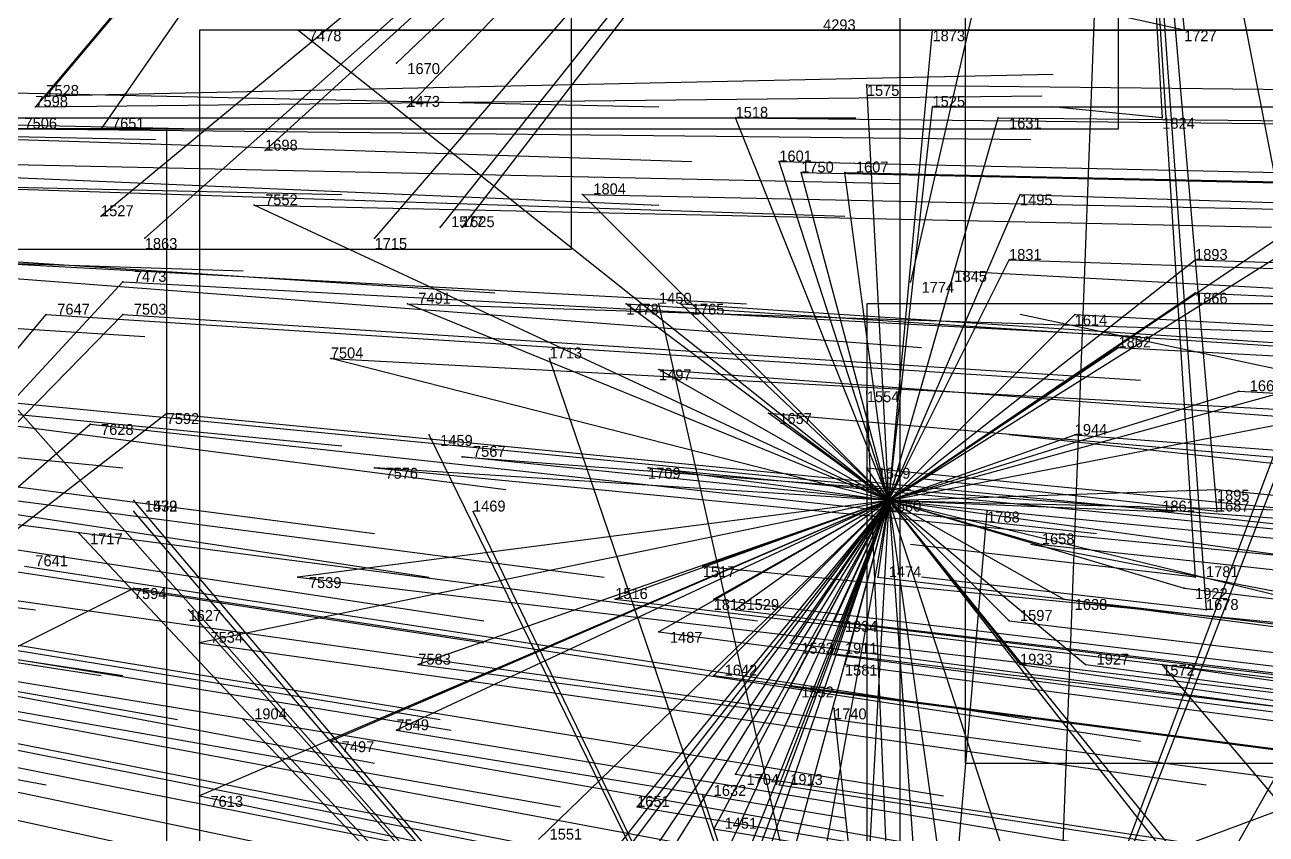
# Model space of a CAD drawing. Extents: x -0.5 to 0.59, y -0.5 to 0.59.
# Drawn here: x 0.327 to 0.4405, y -0.0695 to 0.0045 of the extents above; entities that cross this region are included whole.
import ezdxf

# ---------------------------------------------------------------- set-up
doc = ezdxf.new("R2010")
doc.units = 0
for name, color, linetype in [('Clients', 3, 'CONTINUOUS'), ('Facilities', 3, 'CONTINUOUS'), ('Facilities_lines', 3, 'CONTINUOUS'), ('Min_max_boxes', 1, 'CONTINUOUS'), ('Normals', 1, 'CONTINUOUS'), ('Source_points', 5, 'CONTINUOUS'), ('Text', 3, 'CONTINUOUS')]:
    doc.layers.add(name, color=color, linetype=linetype)

msp = doc.modelspace()

# ---------------------------------------------------------------- linework, layer by layer
at = {"layer": 'Clients', "color": 5}
for p in [(0.352, 0.004, -0.881), (0.41, 0.004, -1.024), (0.433, 0.004, -1.25), (0.361, 0.001, -1.25), (0.404, -0.001, -1.009), (0.329, -0.002, -0.822), (0.328, -0.003, -0.819), (0.362, -0.003, -1.25), (0.41, -0.003, -1.025), (0.392, -0.004, -0.979), (0.416, -0.004, -1.041), (0.431, -0.004, -1.25), (0.334, -0.005, -0.836), (0.349, -0.007, -1.25), (0.396, -0.008, -0.989), (0.398, -0.009, -0.994), (0.402, -0.009, -1.006), (0.378, -0.011, -0.945), (0.418, -0.011, -1.045), (0.348, -0.012, -0.871), (0.334, -0.013, -1.25), (0.365, -0.014, -1.25), (0.367, -0.014, -1.25), (0.338, -0.015, -1.25), (0.359, -0.015, -1.25), (0.417, -0.017, -1.043), (0.434, -0.017, -1.086), (0.412, -0.018, -1.031), (0.336, -0.019, -0.841), (0.408, -0.019, -1.25), (0.434, -0.02, -1.086), (0.362, -0.021, -0.907), (0.382, -0.021, -0.955), (0.385, -0.021, -1.25), (0.387, -0.021, -0.97), (0.329, -0.022, -0.825), (0.336, -0.022, -0.842), (0.423, -0.022, -1.058), (0.355, -0.026, -0.89), (0.375, -0.026, -1.25), (0.427, -0.025, -1.068), (0.385, -0.027, -0.964), (0.404, -0.029, -1.25), (0.438, -0.029, -1.098), (0.34, -0.031, -0.853), (0.395, -0.031, -0.991), (0.333, -0.032, -0.836), (0.364, -0.033, -1.25), (0.423, -0.033, -1.06), (0.367, -0.035, -0.922), (0.359, -0.036, -0.903), (0.384, -0.036, -0.964), (0.404, -0.036, -1.015), (0.436, -0.038, -1.093), (0.337, -0.039, -1.25), (0.337, -0.04, -1.25), (0.368, -0.04, -1.25), (0.415, -0.04, -1.25), (0.431, -0.04, -1.082), (0.436, -0.04, -1.25), (0.332, -0.042, -1.25), (0.42, -0.043, -1.055), (0.389, -0.045, -0.979), (0.352, -0.046, -0.888), (0.405, -0.046, -1.02), (0.434, -0.046, -1.25), (0.337, -0.047, -0.85), (0.433, -0.047, -1.089), (0.381, -0.048, -0.959), (0.39, -0.048, -0.982), (0.422, -0.048, -1.063), (0.342, -0.049, -1.25), (0.392, -0.049, -0.988), (0.435, -0.049, -1.25), (0.385, -0.051, -0.972), (0.401, -0.05, -1.011), (0.417, -0.05, -1.05), (0.343, -0.052, -0.868), (0.397, -0.052, -1.002), (0.401, -0.053, -1.011), (0.363, -0.054, -0.917), (0.402, -0.054, -1.013), (0.418, -0.054, -1.053), (0.424, -0.054, -1.069), (0.431, -0.054, -1.085), (0.39, -0.055, -0.985), (0.397, -0.056, -1.003), (0.347, -0.059, -1.25), (0.401, -0.058, -1.25), (0.361, -0.06, -0.915), (0.355, -0.061, -0.901), (0.392, -0.064, -0.994), (0.396, -0.065, -1.004), (0.343, -0.066, -0.874), (0.389, -0.066, -1.25), (0.383, -0.067, -0.971), (0.39, -0.069, -0.991)]:
    msp.add_point(p, dxfattribs=at)
at = {"layer": 'Facilities', "color": 3}
msp.add_point((0.406, -0.039, -1.018), dxfattribs=at)
at = {"layer": 'Facilities_lines', "color": 3}
for p, q in [((0.427, 0.064, -1.25), (0.334, -0.013, -1.25)), ((0.427, 0.064, -1.25), (0.338, -0.015, -1.25)), ((0.427, 0.064, -1.25), (0.349, -0.007, -1.25)), ((0.427, 0.064, -1.25), (0.359, -0.015, -1.25)), ((0.427, 0.064, -1.25), (0.361, 0.001, -1.25)), ((0.427, 0.064, -1.25), (0.362, -0.003, -1.25)), ((0.427, 0.064, -1.25), (0.365, -0.014, -1.25)), ((0.427, 0.064, -1.25), (0.367, -0.014, -1.25)), ((0.427, 0.064, -1.25), (0.408, -0.019, -1.25)), ((0.427, 0.064, -1.25), (0.421, -0.095, -1.25)), ((0.427, 0.064, -1.25), (0.462, -0.116, -1.25)), ((0.427, 0.064, -1.25), (0.435, -0.049, -1.25)), ((0.427, 0.064, -1.25), (0.436, -0.04, -1.25)), ((0.427, 0.064, -1.25), (0.434, -0.046, -1.25)), ((0.427, 0.064, -1.25), (0.433, 0.004, -1.25)), ((0.427, 0.064, -1.25), (0.431, -0.004, -1.25)), ((0.37, 0.047, -0.931), (0.328, -0.003, -0.819)), ((0.37, 0.047, -0.931), (0.329, -0.002, -0.822)), ((0.37, 0.047, -0.931), (0.334, -0.005, -0.836)), ((0.408, -0.123, -1.25), (0.468, 0.032, -1.25)), ((0.408, -0.123, -1.25), (0.466, 0.031, -1.25)), ((0.408, -0.123, -1.25), (0.492, 0.025, -1.25)), ((0.406, -0.039, -1.018), (0.352, 0.004, -0.881)), ((0.406, -0.039, -1.018), (0.41, 0.004, -1.024)), ((0.406, -0.039, -1.018), (0.404, -0.001, -1.009)), ((0.406, -0.039, -1.018), (0.41, -0.003, -1.025)), ((0.406, -0.039, -1.018), (0.392, -0.004, -0.979)), ((0.406, -0.039, -1.018), (0.416, -0.004, -1.041)), ((0.406, -0.039, -1.018), (0.457, -0.007, -1.142)), ((0.406, -0.039, -1.018), (0.396, -0.008, -0.989)), ((0.406, -0.039, -1.018), (0.398, -0.009, -0.994)), ((0.406, -0.039, -1.018), (0.402, -0.009, -1.006)), ((0.406, -0.039, -1.018), (0.378, -0.011, -0.945)), ((0.406, -0.039, -1.018), (0.418, -0.011, -1.045)), ((0.406, -0.039, -1.018), (0.348, -0.012, -0.871)), ((0.406, -0.039, -1.018), (0.446, -0.012, -1.115)), ((0.406, -0.039, -1.018), (0.417, -0.017, -1.043)), ((0.406, -0.039, -1.018), (0.434, -0.017, -1.086)), ((0.406, -0.039, -1.018), (0.412, -0.018, -1.031)), ((0.287, -0.072, -0.739), (0.336, -0.019, -0.841)), ((0.406, -0.039, -1.018), (0.434, -0.02, -1.086)), ((0.406, -0.039, -1.018), (0.362, -0.021, -0.907)), ((0.406, -0.039, -1.018), (0.382, -0.021, -0.955)), ((0.408, -0.123, -1.25), (0.385, -0.021, -1.25)), ((0.406, -0.039, -1.018), (0.387, -0.021, -0.97)), ((0.287, -0.072, -0.739), (0.336, -0.022, -0.842)), ((0.287, -0.072, -0.739), (0.329, -0.022, -0.825)), ((0.406, -0.039, -1.018), (0.423, -0.022, -1.058)), ((0.406, -0.039, -1.018), (0.355, -0.026, -0.89)), ((0.408, -0.123, -1.25), (0.375, -0.026, -1.25)), ((0.406, -0.039, -1.018), (0.427, -0.025, -1.068)), ((0.406, -0.039, -1.018), (0.385, -0.027, -0.964)), ((0.408, -0.123, -1.25), (0.324, -0.028, -1.25)), ((0.406, -0.039, -1.018), (0.446, -0.028, -1.117)), ((0.408, -0.123, -1.25), (0.404, -0.029, -1.25)), ((0.406, -0.039, -1.018), (0.438, -0.029, -1.098)), ((0.287, -0.072, -0.739), (0.34, -0.031, -0.853)), ((0.406, -0.039, -1.018), (0.395, -0.031, -0.991)), ((0.406, -0.039, -1.018), (0.447, -0.031, -1.119)), ((0.287, -0.072, -0.739), (0.333, -0.032, -0.836)), ((0.408, -0.123, -1.25), (0.364, -0.033, -1.25)), ((0.406, -0.039, -1.018), (0.423, -0.033, -1.06)), ((0.406, -0.039, -1.018), (0.367, -0.035, -0.922)), ((0.406, -0.039, -1.018), (0.359, -0.036, -0.903)), ((0.406, -0.039, -1.018), (0.384, -0.036, -0.964)), ((0.406, -0.039, -1.018), (0.404, -0.036, -1.015)), ((0.406, -0.039, -1.018), (0.436, -0.038, -1.093)), ((0.408, -0.123, -1.25), (0.337, -0.039, -1.25)), ((0.406, -0.039, -1.018), (0.343, -0.052, -0.868)), ((0.406, -0.039, -1.018), (0.343, -0.066, -0.874)), ((0.406, -0.039, -1.018), (0.352, -0.046, -0.888)), ((0.406, -0.039, -1.018), (0.355, -0.061, -0.901)), ((0.406, -0.039, -1.018), (0.361, -0.06, -0.915)), ((0.406, -0.039, -1.018), (0.363, -0.054, -0.917)), ((0.406, -0.039, -1.018), (0.374, -0.07, -0.952)), ((0.406, -0.039, -1.018), (0.375, -0.085, -0.961)), ((0.406, -0.039, -1.018), (0.377, -0.076, -0.962)), ((0.406, -0.039, -1.018), (0.378, -0.084, -0.968)), ((0.406, -0.039, -1.018), (0.381, -0.048, -0.959)), ((0.406, -0.039, -1.018), (0.382, -0.071, -0.971)), ((0.406, -0.039, -1.018), (0.383, -0.067, -0.971)), ((0.406, -0.039, -1.018), (0.385, -0.051, -0.972)), ((0.406, -0.039, -1.018), (0.387, -0.09, -0.992)), ((0.406, -0.039, -1.018), (0.388, -0.084, -0.992)), ((0.406, -0.039, -1.018), (0.388, -0.078, -0.989)), ((0.406, -0.039, -1.018), (0.389, -0.045, -0.979)), ((0.406, -0.039, -1.018), (0.39, -0.069, -0.991)), ((0.406, -0.039, -1.018), (0.39, -0.055, -0.985)), ((0.406, -0.039, -1.018), (0.39, -0.048, -0.982)), ((0.406, -0.039, -1.018), (0.392, -0.049, -0.988)), ((0.406, -0.039, -1.018), (0.392, -0.064, -0.994)), ((0.406, -0.039, -1.018), (0.393, -0.087, -1.008)), ((0.406, -0.039, -1.018), (0.394, -0.074, -1.001)), ((0.406, -0.039, -1.018), (0.396, -0.094, -1.018)), ((0.406, -0.039, -1.018), (0.396, -0.065, -1.004)), ((0.406, -0.039, -1.018), (0.397, -0.052, -1.002)), ((0.406, -0.039, -1.018), (0.397, -0.056, -1.003)), ((0.406, -0.039, -1.018), (0.401, -0.053, -1.011)), ((0.406, -0.039, -1.018), (0.401, -0.05, -1.011)), ((0.406, -0.039, -1.018), (0.402, -0.054, -1.013)), ((0.406, -0.039, -1.018), (0.404, -0.075, -1.028)), ((0.406, -0.039, -1.018), (0.405, -0.046, -1.02)), ((0.406, -0.039, -1.018), (0.448, -0.04, -1.124)), ((0.406, -0.039, -1.018), (0.414, -0.096, -1.063)), ((0.406, -0.039, -1.018), (0.422, -0.088, -1.077)), ((0.406, -0.039, -1.018), (0.432, -0.071, -1.095)), ((0.406, -0.039, -1.018), (0.435, -0.076, -1.104)), ((0.406, -0.039, -1.018), (0.41, -0.096, -1.054)), ((0.406, -0.039, -1.018), (0.422, -0.048, -1.063)), ((0.406, -0.039, -1.018), (0.42, -0.043, -1.055)), ((0.406, -0.039, -1.018), (0.417, -0.05, -1.05)), ((0.406, -0.039, -1.018), (0.442, -0.044, -1.109)), ((0.406, -0.039, -1.018), (0.443, -0.048, -1.115)), ((0.406, -0.039, -1.018), (0.431, -0.04, -1.082)), ((0.406, -0.039, -1.018), (0.433, -0.047, -1.089)), ((0.406, -0.039, -1.018), (0.424, -0.054, -1.069)), ((0.406, -0.039, -1.018), (0.418, -0.054, -1.053)), ((0.408, -0.123, -1.25), (0.337, -0.04, -1.25)), ((0.408, -0.123, -1.25), (0.368, -0.04, -1.25)), ((0.408, -0.123, -1.25), (0.415, -0.04, -1.25)), ((0.408, -0.123, -1.25), (0.332, -0.042, -1.25)), ((0.287, -0.072, -0.739), (0.337, -0.047, -0.85)), ((0.408, -0.123, -1.25), (0.342, -0.049, -1.25)), ((0.408, -0.123, -1.25), (0.45, -0.049, -1.25)), ((0.464, -0.093, -1.183), (0.431, -0.054, -1.085)), ((0.408, -0.123, -1.25), (0.347, -0.059, -1.25)), ((0.408, -0.123, -1.25), (0.401, -0.058, -1.25)), ((0.408, -0.123, -1.25), (0.389, -0.066, -1.25))]:
    msp.add_line(p, q, dxfattribs=at)
at = {"layer": 'Min_max_boxes', "color": 1}
for p, q in [((0.377, -0.016, -1.25), (0.377, 0.309, -1.25)), ((0.377, -0.016, -1.25), (0.377, 0.309, -1.25)), ((0.407, 0.268, -1.25), (0.407, -0.1, -1.25)), ((0.407, 0.268, -1.225), (0.407, -0.1, -1.225)), ((0.427, -0.005, -1.069), (0.427, 0.108, -1.069)), ((0.427, -0.005, -0.802), (0.427, 0.108, -0.802)), ((0.413, 0.09, -1.23), (0.413, -0.063, -1.23)), ((0.413, 0.09, -1.044), (0.413, -0.063, -1.044)), ((0.457, 0.004, -1.142), (0.343, 0.004, -1.142)), ((0.343, 0.004, -1.142), (0.343, -0.096, -1.142)), ((0.457, 0.004, -0.868), (0.343, 0.004, -0.868)), ((0.343, 0.004, -0.868), (0.343, -0.096, -0.868)), ((0.343, 0.004, -1.142), (0.343, 0.004, -0.868)), ((0.34, -0.005, -0.863), (0.232, -0.005, -0.863)), ((0.34, -0.005, -0.619), (0.232, -0.005, -0.619)), ((0.316, -0.005, -1.069), (0.427, -0.005, -1.069)), ((0.316, -0.005, -0.802), (0.427, -0.005, -0.802)), ((0.34, -0.119, -0.863), (0.34, -0.005, -0.863)), ((0.34, -0.119, -0.619), (0.34, -0.005, -0.619)), ((0.34, -0.005, -0.863), (0.34, -0.005, -0.619)), ((0.427, -0.005, -1.069), (0.427, -0.005, -0.802)), ((0.161, -0.016, -1.25), (0.377, -0.016, -1.25)), ((0.161, -0.016, -1.25), (0.377, -0.016, -1.25)), ((0.377, -0.016, -1.25), (0.377, -0.016, -1.25)), ((0.484, -0.021, -1.218), (0.404, -0.021, -1.218)), ((0.404, -0.021, -1.218), (0.404, -0.144, -1.218)), ((0.484, -0.021, -1.042), (0.404, -0.021, -1.042)), ((0.404, -0.021, -1.042), (0.404, -0.144, -1.042)), ((0.404, -0.021, -1.218), (0.404, -0.021, -1.042)), ((0.413, -0.063, -1.23), (0.489, -0.063, -1.23)), ((0.413, -0.063, -1.044), (0.489, -0.063, -1.044)), ((0.413, -0.063, -1.23), (0.413, -0.063, -1.044))]:
    msp.add_line(p, q, dxfattribs=at)
at = {"layer": 'Normals', "color": 1}
for p, q in [((0.433, 0.004, -1.25), (0.424, 0.006, -1.15)), ((0.352, 0.004, -0.881), (0.445, 0.004, -0.844)), ((0.41, 0.004, -1.024), (0.503, 0.004, -0.988)), ((0.329, -0.002, -0.822), (0.421, 0, -0.784)), ((0.361, 0.001, -1.25), (0.361, 0.001, -1.15)), ((0.293, -0.001, -0.732), (0.385, -0.003, -0.695)), ((0.404, -0.001, -1.009), (0.496, -0.002, -0.972)), ((0.328, -0.003, -0.819), (0.42, -0.002, -0.781)), ((0.25, -0.003, -0.624), (0.343, -0.005, -0.588)), ((0.362, -0.003, -1.25), (0.362, -0.003, -1.15)), ((0.41, -0.003, -1.025), (0.503, -0.003, -0.988)), ((0.431, -0.004, -1.25), (0.421, -0.003, -1.151)), ((0.247, -0.004, -0.617), (0.339, -0.006, -0.58)), ((0.31, -0.004, -0.775), (0.403, -0.004, -0.737)), ((0.392, -0.004, -0.979), (0.484, -0.005, -0.942)), ((0.416, -0.004, -1.041), (0.509, -0.005, -1.004)), ((0.296, -0.005, -0.739), (0.388, -0.008, -0.702)), ((0.327, -0.005, -0.817), (0.419, -0.006, -0.779)), ((0.334, -0.005, -0.836), (0.427, -0.005, -0.799)), ((0.349, -0.007, -1.25), (0.349, -0.007, -1.15)), ((0.263, -0.009, -0.658), (0.356, -0.011, -0.621)), ((0.292, -0.008, -0.731), (0.385, -0.012, -0.693)), ((0.314, -0.008, -0.786), (0.407, -0.01, -0.748)), ((0.396, -0.008, -0.989), (0.488, -0.01, -0.952)), ((0.398, -0.009, -0.994), (0.49, -0.011, -0.957)), ((0.402, -0.009, -1.006), (0.495, -0.011, -0.968)), ((0.31, -0.01, -0.776), (0.402, -0.013, -0.737)), ((0.378, -0.011, -0.945), (0.471, -0.013, -0.908)), ((0.418, -0.011, -1.045), (0.511, -0.014, -1.008)), ((0.348, -0.012, -0.871), (0.441, -0.014, -0.835)), ((0.334, -0.013, -1.25), (0.334, -0.013, -1.15)), ((0.278, -0.014, -0.695), (0.37, -0.02, -0.658)), ((0.365, -0.014, -1.25), (0.365, -0.014, -1.15)), ((0.367, -0.014, -1.25), (0.367, -0.014, -1.15)), ((0.254, -0.015, -0.635), (0.347, -0.018, -0.599)), ((0.338, -0.015, -1.25), (0.338, -0.015, -1.15)), ((0.359, -0.015, -1.25), (0.359, -0.015, -1.15)), ((0.301, -0.016, -0.753), (0.393, -0.021, -0.715)), ((0.417, -0.017, -1.043), (0.51, -0.02, -1.006)), ((0.434, -0.017, -1.086), (0.527, -0.02, -1.049)), ((0.245, -0.018, -0.614), (0.338, -0.024, -0.577)), ((0.317, -0.018, -0.792), (0.409, -0.025, -0.755)), ((0.412, -0.018, -1.031), (0.505, -0.023, -0.993)), ((0.336, -0.019, -0.841), (0.429, -0.024, -0.804)), ((0.408, -0.019, -1.25), (0.408, -0.019, -1.15)), ((0.434, -0.02, -1.086), (0.527, -0.024, -1.049)), ((0.362, -0.021, -0.907), (0.455, -0.024, -0.869)), ((0.382, -0.021, -0.955), (0.474, -0.027, -0.918)), ((0.385, -0.021, -1.25), (0.385, -0.021, -1.15)), ((0.387, -0.021, -0.97), (0.479, -0.027, -0.931)), ((0.329, -0.022, -0.825), (0.422, -0.028, -0.788)), ((0.336, -0.022, -0.842), (0.429, -0.028, -0.805)), ((0.465, -0.032, -1.25), (0.418, -0.022, -1.163)), ((0.423, -0.022, -1.058), (0.515, -0.027, -1.021)), ((0.263, -0.025, -0.661), (0.356, -0.034, -0.624)), ((0.279, -0.026, -0.701), (0.371, -0.038, -0.664)), ((0.355, -0.026, -0.89), (0.448, -0.031, -0.853)), ((0.375, -0.026, -1.25), (0.375, -0.026, -1.15)), ((0.427, -0.025, -1.068), (0.519, -0.03, -1.031)), ((0.244, -0.027, -0.613), (0.336, -0.036, -0.575)), ((0.385, -0.027, -0.964), (0.477, -0.034, -0.926)), ((0.315, -0.029, -0.791), (0.408, -0.038, -0.754)), ((0.404, -0.029, -1.25), (0.404, -0.029, -1.15)), ((0.438, -0.029, -1.098), (0.531, -0.034, -1.062)), ((0.267, -0.03, -0.671), (0.359, -0.042, -0.634)), ((0.34, -0.031, -0.853), (0.432, -0.04, -0.816)), ((0.395, -0.031, -0.991), (0.487, -0.039, -0.953)), ((0.272, -0.032, -0.684), (0.364, -0.046, -0.647)), ((0.333, -0.032, -0.836), (0.425, -0.042, -0.799)), ((0.288, -0.034, -0.725), (0.38, -0.046, -0.688)), ((0.364, -0.033, -1.25), (0.364, -0.033, -1.15)), ((0.463, -0.038, -1.25), (0.417, -0.033, -1.161)), ((0.423, -0.033, -1.06), (0.515, -0.04, -1.023)), ((0.367, -0.035, -0.922), (0.46, -0.042, -0.885)), ((0.277, -0.036, -0.699), (0.369, -0.05, -0.662)), ((0.359, -0.036, -0.903), (0.452, -0.045, -0.866)), ((0.384, -0.036, -0.964), (0.476, -0.045, -0.926)), ((0.404, -0.036, -1.015), (0.496, -0.045, -0.977)), ((0.236, -0.037, -0.598), (0.328, -0.049, -0.56)), ((0.436, -0.04, -1.25), (0.409, -0.037, -1.154)), ((0.277, -0.038, -0.7), (0.369, -0.052, -0.663)), ((0.302, -0.038, -0.761), (0.394, -0.05, -0.724)), ((0.436, -0.038, -1.093), (0.528, -0.047, -1.057)), ((0.337, -0.039, -1.25), (0.337, -0.039, -1.15)), ((0.406, -0.039, -1.018), (0.498, -0.048, -0.981)), ((0.337, -0.04, -1.25), (0.337, -0.04, -1.15)), ((0.368, -0.04, -1.25), (0.368, -0.04, -1.15)), ((0.415, -0.04, -1.25), (0.415, -0.04, -1.15)), ((0.431, -0.04, -1.082), (0.523, -0.05, -1.045)), ((0.243, -0.041, -0.615), (0.334, -0.055, -0.578)), ((0.244, -0.041, -0.619), (0.336, -0.055, -0.582)), ((0.249, -0.043, -0.633), (0.341, -0.059, -0.596)), ((0.332, -0.042, -1.25), (0.332, -0.042, -1.15)), ((0.434, -0.046, -1.25), (0.408, -0.043, -1.154)), ((0.45, -0.049, -1.25), (0.419, -0.043, -1.155)), ((0.42, -0.043, -1.055), (0.512, -0.053, -1.018)), ((0.273, -0.044, -0.692), (0.365, -0.059, -0.655)), ((0.274, -0.045, -0.694), (0.366, -0.06, -0.657)), ((0.304, -0.045, -0.767), (0.396, -0.058, -0.73)), ((0.327, -0.045, -0.826), (0.419, -0.059, -0.788)), ((0.389, -0.045, -0.979), (0.481, -0.054, -0.941)), ((0.268, -0.046, -0.68), (0.359, -0.063, -0.643)), ((0.352, -0.046, -0.888), (0.445, -0.057, -0.851)), ((0.405, -0.046, -1.02), (0.498, -0.057, -0.983)), ((0.435, -0.049, -1.25), (0.409, -0.046, -1.153)), ((0.337, -0.047, -0.85), (0.429, -0.061, -0.814)), ((0.433, -0.047, -1.089), (0.525, -0.058, -1.052)), ((0.238, -0.048, -0.607), (0.329, -0.065, -0.57)), ((0.381, -0.048, -0.959), (0.473, -0.059, -0.921)), ((0.39, -0.048, -0.982), (0.482, -0.059, -0.945)), ((0.422, -0.048, -1.063), (0.514, -0.06, -1.025)), ((0.342, -0.049, -1.25), (0.342, -0.049, -1.15)), ((0.392, -0.049, -0.988), (0.484, -0.06, -0.951)), ((0.248, -0.051, -0.633), (0.339, -0.071, -0.596)), ((0.285, -0.051, -0.723), (0.376, -0.067, -0.686)), ((0.319, -0.051, -0.808), (0.411, -0.066, -0.771)), ((0.385, -0.051, -0.972), (0.477, -0.063, -0.934)), ((0.401, -0.05, -1.011), (0.494, -0.061, -0.974)), ((0.417, -0.05, -1.05), (0.509, -0.061, -1.013)), ((0.343, -0.052, -0.868), (0.435, -0.065, -0.83)), ((0.397, -0.052, -1.002), (0.489, -0.064, -0.964)), ((0.311, -0.053, -0.788), (0.402, -0.068, -0.751)), ((0.401, -0.053, -1.011), (0.493, -0.064, -0.975)), ((0.29, -0.054, -0.738), (0.381, -0.072, -0.701)), ((0.363, -0.054, -0.917), (0.454, -0.066, -0.879)), ((0.402, -0.054, -1.013), (0.494, -0.066, -0.977)), ((0.418, -0.054, -1.053), (0.51, -0.067, -1.016)), ((0.424, -0.054, -1.069), (0.516, -0.066, -1.032)), ((0.431, -0.054, -1.085), (0.522, -0.067, -1.047)), ((0.305, -0.055, -0.774), (0.396, -0.072, -0.737)), ((0.39, -0.055, -0.985), (0.482, -0.067, -0.948)), ((0.397, -0.056, -1.003), (0.489, -0.068, -0.966)), ((0.285, -0.057, -0.728), (0.376, -0.076, -0.691)), ((0.294, -0.057, -0.749), (0.385, -0.075, -0.712)), ((0.302, -0.057, -0.769), (0.393, -0.075, -0.732)), ((0.347, -0.059, -1.25), (0.347, -0.059, -1.15)), ((0.401, -0.058, -1.25), (0.401, -0.058, -1.15)), ((0.361, -0.06, -0.915), (0.452, -0.075, -0.877)), ((0.355, -0.061, -0.901), (0.446, -0.077, -0.863)), ((0.456, -0.062, -1.25), (0.421, -0.075, -1.157)), ((0.392, -0.064, -0.994), (0.484, -0.078, -0.957)), ((0.396, -0.065, -1.004), (0.488, -0.079, -0.967)), ((0.343, -0.066, -0.874), (0.434, -0.085, -0.836)), ((0.389, -0.066, -1.25), (0.389, -0.066, -1.15)), ((0.383, -0.067, -0.971), (0.474, -0.082, -0.933)), ((0.39, -0.069, -0.991), (0.482, -0.084, -0.953))]:
    msp.add_line(p, q, dxfattribs=at)
at = {"layer": 'Source_points', "color": 5}
for p in [(0.352, 0.004, -0.881), (0.41, 0.004, -1.024), (0.433, 0.004, -1.25), (0.361, 0.001, -1.25), (0.404, -0.001, -1.009), (0.329, -0.002, -0.822), (0.328, -0.003, -0.819), (0.362, -0.003, -1.25), (0.41, -0.003, -1.025), (0.392, -0.004, -0.979), (0.416, -0.004, -1.041), (0.431, -0.004, -1.25), (0.334, -0.005, -0.836), (0.349, -0.007, -1.25), (0.396, -0.008, -0.989), (0.398, -0.009, -0.994), (0.402, -0.009, -1.006), (0.378, -0.011, -0.945), (0.418, -0.011, -1.045), (0.348, -0.012, -0.871), (0.334, -0.013, -1.25), (0.365, -0.014, -1.25), (0.367, -0.014, -1.25), (0.338, -0.015, -1.25), (0.359, -0.015, -1.25), (0.417, -0.017, -1.043), (0.434, -0.017, -1.086), (0.412, -0.018, -1.031), (0.336, -0.019, -0.841), (0.408, -0.019, -1.25), (0.434, -0.02, -1.086), (0.362, -0.021, -0.907), (0.382, -0.021, -0.955), (0.385, -0.021, -1.25), (0.387, -0.021, -0.97), (0.329, -0.022, -0.825), (0.336, -0.022, -0.842), (0.423, -0.022, -1.058), (0.355, -0.026, -0.89), (0.375, -0.026, -1.25), (0.427, -0.025, -1.068), (0.385, -0.027, -0.964), (0.404, -0.029, -1.25), (0.438, -0.029, -1.098), (0.34, -0.031, -0.853), (0.395, -0.031, -0.991), (0.333, -0.032, -0.836), (0.364, -0.033, -1.25), (0.423, -0.033, -1.06), (0.367, -0.035, -0.922), (0.359, -0.036, -0.903), (0.384, -0.036, -0.964), (0.404, -0.036, -1.015), (0.436, -0.038, -1.093), (0.337, -0.039, -1.25), (0.406, -0.039, -1.018), (0.337, -0.04, -1.25), (0.368, -0.04, -1.25), (0.415, -0.04, -1.25), (0.431, -0.04, -1.082), (0.436, -0.04, -1.25), (0.332, -0.042, -1.25), (0.42, -0.043, -1.055), (0.389, -0.045, -0.979), (0.352, -0.046, -0.888), (0.405, -0.046, -1.02), (0.434, -0.046, -1.25), (0.337, -0.047, -0.85), (0.433, -0.047, -1.089), (0.381, -0.048, -0.959), (0.39, -0.048, -0.982), (0.422, -0.048, -1.063), (0.342, -0.049, -1.25), (0.392, -0.049, -0.988), (0.435, -0.049, -1.25), (0.385, -0.051, -0.972), (0.401, -0.05, -1.011), (0.417, -0.05, -1.05), (0.343, -0.052, -0.868), (0.397, -0.052, -1.002), (0.401, -0.053, -1.011), (0.363, -0.054, -0.917), (0.402, -0.054, -1.013), (0.418, -0.054, -1.053), (0.424, -0.054, -1.069), (0.431, -0.054, -1.085), (0.39, -0.055, -0.985), (0.397, -0.056, -1.003), (0.347, -0.059, -1.25), (0.401, -0.058, -1.25), (0.361, -0.06, -0.915), (0.355, -0.061, -0.901), (0.392, -0.064, -0.994), (0.396, -0.065, -1.004), (0.343, -0.066, -0.874), (0.389, -0.066, -1.25), (0.383, -0.067, -0.971), (0.39, -0.069, -0.991)]:
    msp.add_point(p, dxfattribs=at)

# ---------------------------------------------------------------- texts
at = {"layer": 'Text', "color": 3}
for s, p in [('4293', (0.4, 0.004, -1.25)), ('7478', (0.353, 0.003, -0.881)), ('1873', (0.41, 0.003, -1.024)), ('1727', (0.433, 0.003, -1.25)), ('1670', (0.362, 0, -1.25)), ('7528', (0.329, -0.002, -0.822)), ('1575', (0.404, -0.002, -1.009)), ('7598', (0.328, -0.003, -0.819)), ('1473', (0.362, -0.003, -1.25)), ('1525', (0.41, -0.003, -1.025)), ('1518', (0.392, -0.004, -0.979)), ('7506', (0.327, -0.005, -0.817)), ('7651', (0.335, -0.005, -0.836)), ('1631', (0.417, -0.005, -1.041)), ('1824', (0.431, -0.005, -1.25)), ('1698', (0.349, -0.007, -1.25)), ('1601', (0.396, -0.008, -0.989)), ('1750', (0.398, -0.009, -0.994)), ('1607', (0.403, -0.009, -1.006)), ('1804', (0.379, -0.011, -0.945)), ('7552', (0.349, -0.012, -0.871)), ('1495', (0.418, -0.012, -1.045)), ('1527', (0.334, -0.013, -1.25)), ('1577', (0.366, -0.014, -1.25)), ('1625', (0.367, -0.014, -1.25)), ('1863', (0.338, -0.016, -1.25)), ('1715', (0.359, -0.016, -1.25)), ('1831', (0.417, -0.017, -1.043)), ('1893', (0.434, -0.017, -1.086)), ('7473', (0.337, -0.019, -0.841)), ('1845', (0.412, -0.019, -1.031)), ('1774', (0.409, -0.02, -1.25)), ('7491', (0.363, -0.021, -0.907)), ('1450', (0.385, -0.021, -1.25)), ('1866', (0.434, -0.021, -1.086)), ('7647', (0.33, -0.022, -0.825)), ('7503', (0.337, -0.022, -0.842)), ('1478', (0.382, -0.022, -0.955)), ('1765', (0.388, -0.022, -0.97)), ('1614', (0.423, -0.023, -1.058)), ('1862', (0.427, -0.025, -1.068)), ('7504', (0.355, -0.026, -0.89)), ('1713', (0.375, -0.026, -1.25)), ('1497', (0.385, -0.028, -0.964)), ('1665', (0.439, -0.029, -1.098)), ('1554', (0.404, -0.03, -1.25)), ('7592', (0.34, -0.032, -0.853)), ('1657', (0.396, -0.032, -0.991)), ('7628', (0.334, -0.033, -0.836)), ('1944', (0.423, -0.033, -1.06)), ('1459', (0.365, -0.034, -1.25)), ('7567', (0.368, -0.035, -0.922)), ('7576', (0.36, -0.037, -0.903)), ('1709', (0.384, -0.037, -0.964)), ('1649', (0.405, -0.037, -1.015)), ('1895', (0.436, -0.039, -1.093)), ('1479', (0.338, -0.04, -1.25)), ('1532', (0.338, -0.04, -1.25)), ('1469', (0.368, -0.04, -1.25)), ('1660', (0.406, -0.04, -1.018)), ('1861', (0.431, -0.04, -1.082)), ('1687', (0.436, -0.04, -1.25)), ('1788', (0.415, -0.041, -1.25)), ('1717', (0.333, -0.043, -1.25)), ('1658', (0.42, -0.043, -1.055)), ('7641', (0.328, -0.045, -0.826)), ('1517', (0.389, -0.046, -0.979)), ('1474', (0.406, -0.046, -1.02)), ('1781', (0.435, -0.046, -1.25)), ('7539', (0.353, -0.047, -0.888)), ('7594', (0.337, -0.048, -0.85)), ('1516', (0.381, -0.048, -0.959)), ('1922', (0.434, -0.048, -1.089)), ('1813', (0.39, -0.049, -0.982)), ('1529', (0.393, -0.049, -0.988)), ('1638', (0.423, -0.049, -1.063)), ('1678', (0.435, -0.049, -1.25)), ('1627', (0.342, -0.05, -1.25)), ('1597', (0.418, -0.05, -1.05)), ('7534', (0.344, -0.052, -0.868)), ('1487', (0.386, -0.052, -0.972)), ('1934', (0.402, -0.051, -1.011)), ('1533', (0.398, -0.053, -1.002)), ('1911', (0.402, -0.053, -1.011)), ('7583', (0.363, -0.054, -0.917)), ('1933', (0.418, -0.054, -1.053)), ('1927', (0.425, -0.054, -1.069)), ('1642', (0.391, -0.055, -0.985)), ('1581', (0.402, -0.055, -1.013)), ('1572', (0.431, -0.055, -1.085)), ('1552', (0.398, -0.057, -1.003)), ('1904', (0.348, -0.059, -1.25)), ('7549', (0.361, -0.06, -0.915)), ('1740', (0.401, -0.059, -1.25)), ('7497', (0.356, -0.062, -0.901)), ('1704', (0.393, -0.065, -0.994)), ('1913', (0.397, -0.065, -1.004)), ('1632', (0.39, -0.066, -1.25)), ('7613', (0.344, -0.067, -0.874)), ('1651', (0.383, -0.067, -0.971)), ('1451', (0.391, -0.069, -0.991)), ('1551', (0.375, -0.07, -0.952))]:
    msp.add_text(s, height=0.001, dxfattribs=at).set_placement(p)

doc.saveas('drawing.dxf')
